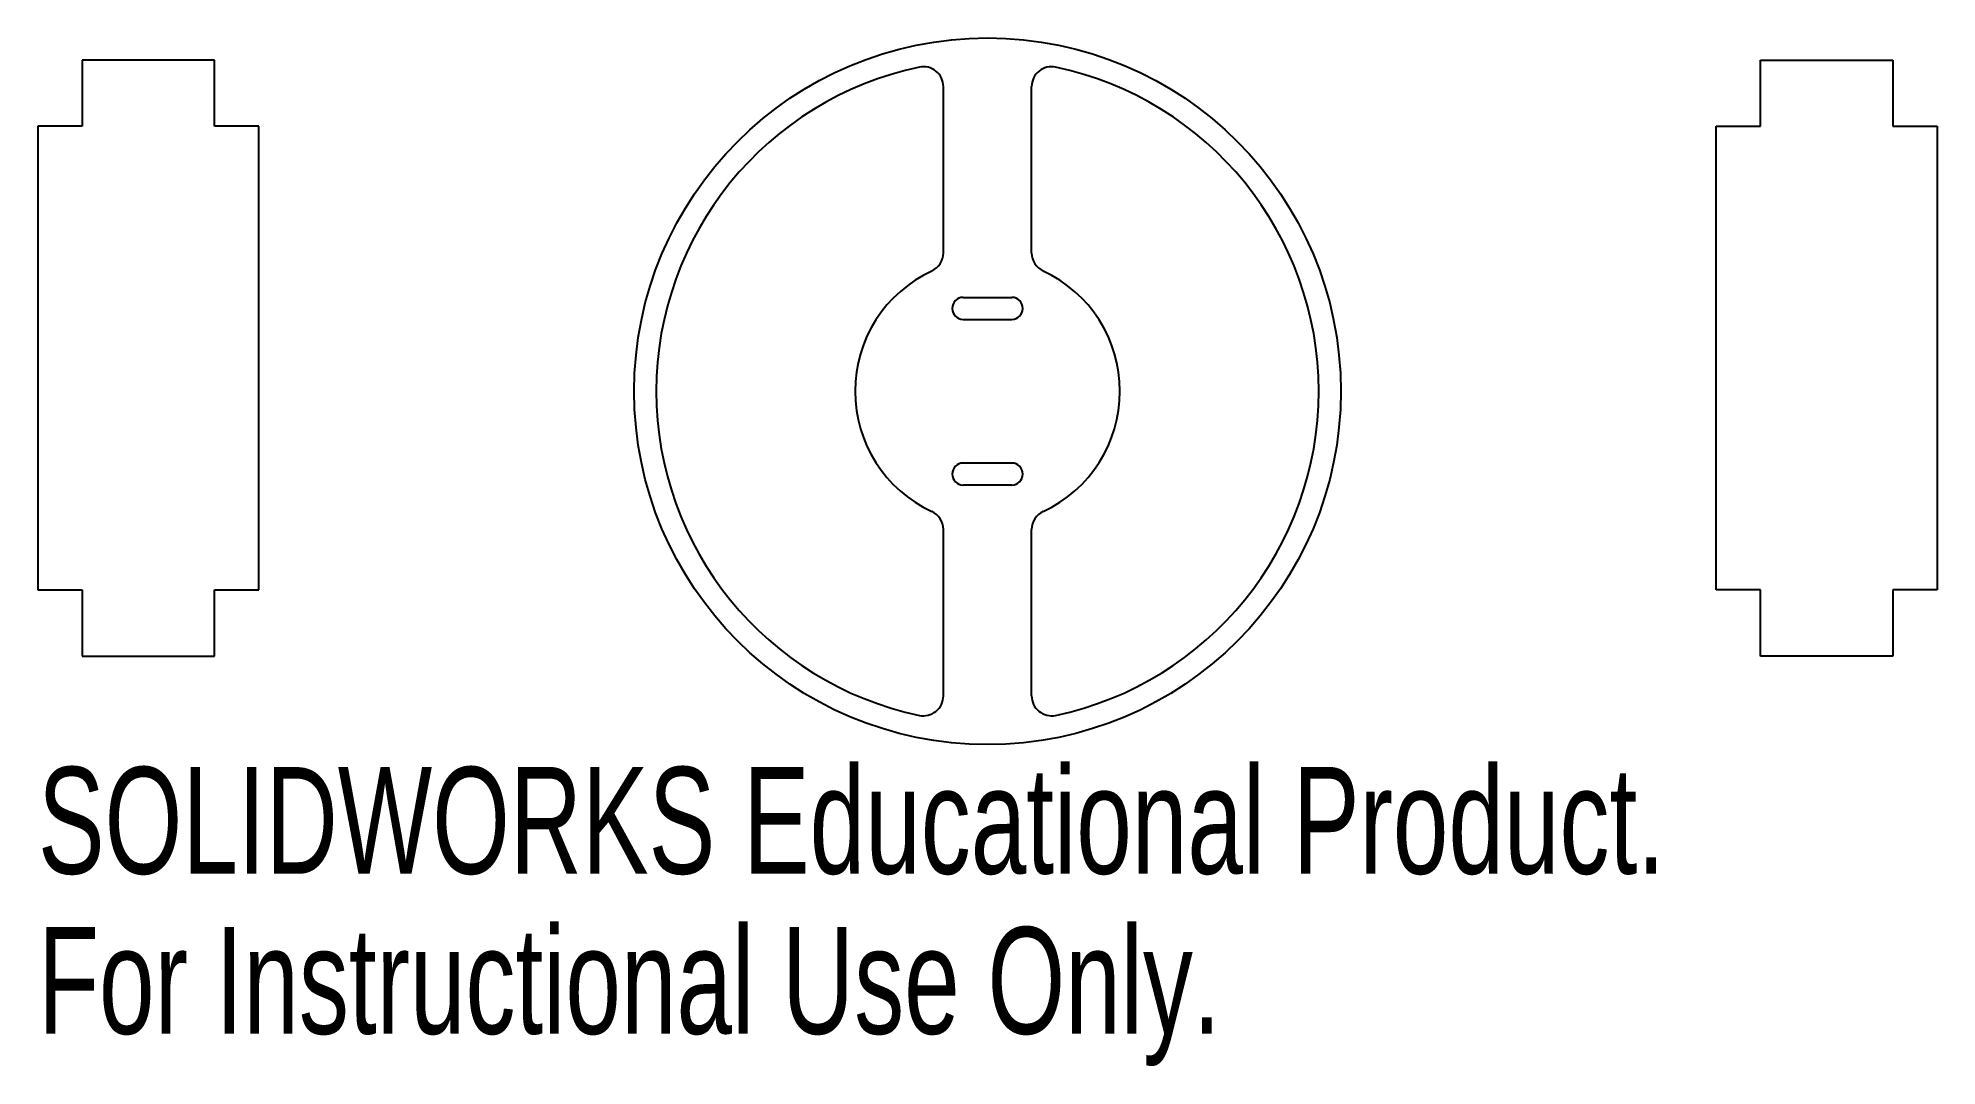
# Model space of a CAD drawing. Header units: millimetres. Extents: x -31.8 to 54.2, y -88.3 to -41.7.
import ezdxf

# ---------------------------------------------------------------- set-up
doc = ezdxf.new("R2010")
doc.units = ezdxf.units.MM
doc.styles.add('SLDTEXTSTYLE0', font='TXT', dxfattribs={"width": 0.7})

msp = doc.modelspace()

# ---------------------------------------------------------------- linework, layer by layer
at = {"color": 7, "linetype": 'Continuous', "lineweight": 25}
for p, q in [((-23.8, -42.7), (-29.8, -42.7)), ((-29.8, -42.7), (-29.8, -45.7)), ((-23.8, -45.7), (-23.8, -42.7)), ((46.2, -42.7), (52.2, -42.7)), ((46.2, -45.7), (46.2, -42.7)), ((52.2, -42.7), (52.2, -45.7)), ((9.2, -51.439), (9.2, -43.901)), ((13.2, -51.439), (13.2, -43.901)), ((-29.8, -45.7), (-31.8, -45.7)), ((-31.8, -45.7), (-31.8, -66.7)), ((-21.8, -45.7), (-23.8, -45.7)), ((-21.8, -66.7), (-21.8, -45.7)), ((44.2, -45.7), (46.2, -45.7)), ((44.2, -66.7), (44.2, -45.7)), ((52.2, -45.7), (54.2, -45.7)), ((54.2, -45.7), (54.2, -66.7)), ((10.1, -53.45), (12.3, -53.45)), ((10.1, -54.45), (12.3, -54.45)), ((12.3, -60.95), (10.1, -60.95)), ((12.3, -61.95), (10.1, -61.95)), ((9.2, -71.499), (9.2, -63.961)), ((13.2, -71.499), (13.2, -63.961)), ((-31.8, -66.7), (-29.8, -66.7)), ((-29.8, -66.7), (-29.8, -69.7)), ((-23.8, -69.7), (-23.8, -66.7)), ((-23.8, -66.7), (-21.8, -66.7)), ((46.2, -66.7), (44.2, -66.7)), ((46.2, -69.7), (46.2, -66.7)), ((52.2, -66.7), (52.2, -69.7)), ((54.2, -66.7), (52.2, -66.7)), ((-29.8, -69.7), (-23.8, -69.7)), ((52.2, -69.7), (46.2, -69.7))]:
    msp.add_line(p, q, dxfattribs=at)
msp.add_circle((11.2, -57.7), 16, dxfattribs=at)
for centre, radius, start, end in [((11.2, -57.7), 15, 101.86894, 258.13106), ((8.3, -43.901), 0.9, 0, 101.86894), ((14.1, -43.901), 0.9, 78.13106, 180), ((11.2, -57.7), 15, 281.86894, 78.13106), ((8.3, -51.439), 0.9, 294.85289, 0), ((14.1, -51.439), 0.9, 180, 245.14711), ((11.2, -57.7), 6, 114.85289, 245.14711), ((11.2, -57.7), 6, 294.85289, 65.14711), ((10.1, -53.95), 0.5, 90, 270), ((12.3, -53.95), 0.5, 270, 90), ((10.1, -61.45), 0.5, 90, 270), ((12.3, -61.45), 0.5, 270, 90), ((8.3, -63.961), 0.9, 0, 65.14711), ((14.1, -63.961), 0.9, 114.85289, 180), ((8.3, -71.499), 0.9, 258.13106, 0), ((14.1, -71.499), 0.9, 180, 281.86894)]:
    msp.add_arc(centre, radius, start, end, dxfattribs=at)

# ---------------------------------------------------------------- texts
at = {"color": 7, "linetype": 'Continuous', "char_height": 4.83362, "attachment_point": 1, "style": 'SLDTEXTSTYLE0'}
for s, insert in [('SOLIDWORKS Educational Product.', (-31.8, -74.72)), ('For Instructional Use Only.', (-31.8, -81.97))]:
    msp.add_mtext(s, dxfattribs=dict(at, insert=insert))

doc.saveas('drawing.dxf')
